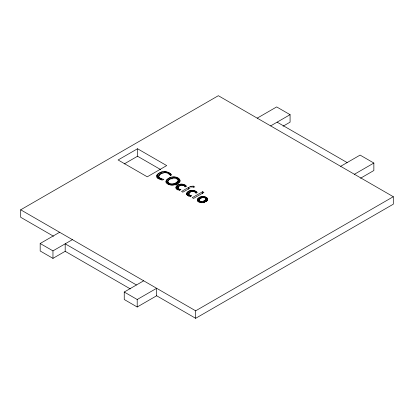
<?xml version="1.0" encoding="UTF-8"?>
<svg xmlns="http://www.w3.org/2000/svg" width="414" height="414" viewBox="0 0 414 414"><rect width="100%" height="100%" fill="white"/><g stroke="black" fill="none" stroke-linecap="round" stroke-linejoin="round"><path stroke-width="0.62" d="M178.294 179.992C177.466 184.028 168.907 185.943 167.789 181.353C169.756 176.845 180.297 176.188 178.294 183.112M206.131 198.823L206.12 199.16C204.702 201.297 201.059 202.549 199.067 200.443L198.963 199.786C200.386 197.669 204.004 196.391 205.996 198.497L206.12 201.654M156.885 175.122C156.099 178.263 160.373 179.469 162.723 180.018L163.903 179.334C150.851 177.342 166.832 167.82 170.428 175.552L171.717 174.806C167.96 170.501 160.296 170.402 156.885 175.122L156.885 177.616M175.966 188.437C175.826 183.304 183.852 182.926 186.569 186.233L185.493 186.854C183.64 184.323 179.2 184.711 177.797 187.428L177.808 189.674M186.709 194.642C186.564 189.503 194.596 189.131 197.312 192.432L196.231 193.059C194.383 190.523 189.938 190.916 188.541 193.628L188.546 195.879M197.354 199.605C198.844 195.744 206.395 195.149 207.73 199.336C206.26 203.202 198.653 203.807 197.354 199.605L197.354 200.852M166.035 181.166C168.037 176.022 178.294 174.998 180.023 180.706C178.067 185.87 167.711 186.895 166.035 181.166L166.035 182.414M157.372 178.139L158.148 177.425L158.148 173.683M187.733 195.517L188.448 195.035L188.448 191.294M53.504 236.228L20.7 217.288L20.7 209.805L218.338 95.701L393.3 196.712L393.3 204.195L195.662 318.299L156.642 295.772L137.2 306.997L124.241 299.513L124.241 292.03L143.679 280.806M137.536 148.755L118.093 159.975L147.255 176.814L166.692 165.59L137.536 148.755L137.536 156.238L160.642 169.58M124.205 163.934L137.536 156.238M257.218 118.145L276.661 106.921L290.079 114.673L290.079 122.156L283.062 126.208M130.338 288.92L65.184 251.303L52.961 258.362L40.179 250.982L40.179 243.499L59.621 232.275M157.806 178.201L158.919 177.559M40.179 243.499L52.961 250.879L72.403 239.654M270.642 125.897L290.079 114.673M188.649 187.351L181.544 191.454L182.833 192.199L189.943 188.096L188.649 187.351L188.649 189.224M202.622 191.687L192.282 197.654L193.576 198.399L203.911 192.432L202.622 191.687L202.622 193.561M340.66 166.319L360.097 155.095L373.858 163.038L373.858 170.521L360.532 178.222M124.241 292.03L137.2 299.513L156.642 288.289L156.642 295.772M354.42 174.263L373.858 163.038M20.7 209.805L195.662 310.816L393.3 196.712M193.322 186.134L189.648 186.435L190.616 186.993L194.818 186.993L193.322 186.134L193.322 187.382M177.797 187.428C177.803 188.955 179.821 189.224 180.939 189.571L179.826 190.217L177.29 189.188L176.24 188.272L175.966 187.19M188.541 193.628C188.541 195.154 190.559 195.429 191.682 195.775L190.569 196.417L188.028 195.387L186.978 194.476L186.709 193.395M277.121 122.156L347.139 162.578M136.465 284.977L65.184 243.82L65.184 251.303M178.113 181.751L179.003 182.362L179.003 178.62M207.673 198.798L207.673 200.045M207.404 198.285L207.404 200.78M206.933 197.794L206.933 200.914M206.255 197.333L206.255 201.075M205.996 198.497L205.996 201.618M205.644 199.874L205.644 201.742M205.447 196.94L205.447 198.808M204.599 196.666L204.599 197.913M204.578 200.635L204.578 202.503M203.911 200.945L203.911 202.819M203.709 196.51L203.709 197.757M203.238 201.256L203.238 202.503M202.777 196.479L202.777 197.726M201.991 201.535L201.991 202.782M201.835 196.562L201.835 197.809M201.401 201.54L201.401 202.788M200.914 196.764L200.914 198.632M200.837 201.463L200.837 202.71M200.019 197.08L200.019 198.953M199.765 201.044L199.765 202.291M199.15 197.514L199.15 201.256L198.404 201.753L198.404 198.016M199.067 200.443L199.067 202.317M198.963 199.786L198.963 201.659M198.937 200.122L198.937 201.996M197.856 198.529L197.856 201.644M197.504 199.056L197.504 200.93M196.505 191.77L196.505 193.017M195.682 191.227L195.682 193.1M195.662 310.816L195.662 318.299M194.828 190.802L194.828 192.049M193.943 190.502L193.943 191.749M193.033 190.326L193.033 191.573M192.091 190.274L192.091 191.522M191.149 190.342L191.149 191.589M190.419 195.439L190.419 196.686M190.228 190.538L190.228 192.406M189.41 194.984L189.41 196.231M189.327 190.854L189.327 193.348M188.986 194.683L188.986 195.931M188.934 192.867L188.934 194.114M188.696 194.357L188.696 196.231M187.733 191.775L187.733 194.891M187.2 192.287L187.2 195.403M186.859 192.826L186.859 194.073M185.762 185.57L185.762 186.817M184.939 185.027L184.939 186.895M184.085 184.603L184.085 185.85M183.2 184.302L183.2 185.55M182.289 184.126L182.289 185.374M181.353 184.075L181.353 185.322M180.406 184.142L180.406 185.389M179.961 179.971L179.961 181.844M179.681 189.234L179.681 190.481M179.619 179.278L179.619 182.393M179.485 184.333L179.485 186.207M178.672 188.784L178.672 190.031M178.584 184.649L178.584 187.144M178.191 186.667L178.191 187.915M178.243 188.484L178.243 189.731M178.113 178.01L178.113 179.878M178.046 181.063L178.046 183.557M177.953 188.158L177.953 190.026M177.709 185.089L177.709 188.831L176.99 189.317L176.99 185.576M177.611 181.606L177.611 184.101M177.047 177.492L177.047 179.365M176.975 182.155L176.975 184.649M176.462 186.083L176.462 189.203M176.131 182.698L176.131 184.572M176.121 186.626L176.121 187.873M175.914 177.14L175.914 178.387M175.158 183.2L175.158 185.074M174.708 176.944L174.708 178.191M174.196 183.583L174.196 184.83M173.435 176.907L173.435 178.155M173.243 183.837L173.243 185.084M172.296 183.976L172.296 185.224M172.141 177.026L172.141 178.9M171.38 183.987L171.38 185.234M170.894 177.306L170.894 179.174M170.516 183.873L170.516 185.12M170.402 173.678L170.402 175.552M169.678 177.735L169.678 179.609M169.699 183.63L169.699 184.877M169.093 172.804L169.093 174.672M168.933 183.267L168.933 184.515M168.503 178.325L168.503 180.82M168.327 182.838L168.327 184.711M167.934 172.229L167.934 173.476M167.934 182.377L167.934 184.251M167.789 181.353L167.789 183.847M167.489 179.003L167.489 182.745L166.738 183.443L166.738 179.702M166.738 171.826L166.738 173.073M166.257 180.421L166.257 182.916M165.502 171.598L165.502 172.845M164.229 171.536L164.229 172.783M162.945 171.644L162.945 173.513M161.75 178.822L161.75 180.069M161.683 171.919L161.683 173.792M160.865 178.496L160.865 179.743M160.441 172.364L160.441 174.237M160.114 178.123L160.114 179.371M159.426 177.647L159.426 178.895M159.219 172.98L159.219 175.474M158.95 177.145L158.95 179.014M158.697 176.612L158.697 178.481M158.666 176.048L158.666 178.543M157.372 174.397L157.372 177.518M137.2 299.513L137.2 306.997M52.961 250.879L52.961 258.362"/></g></svg>
